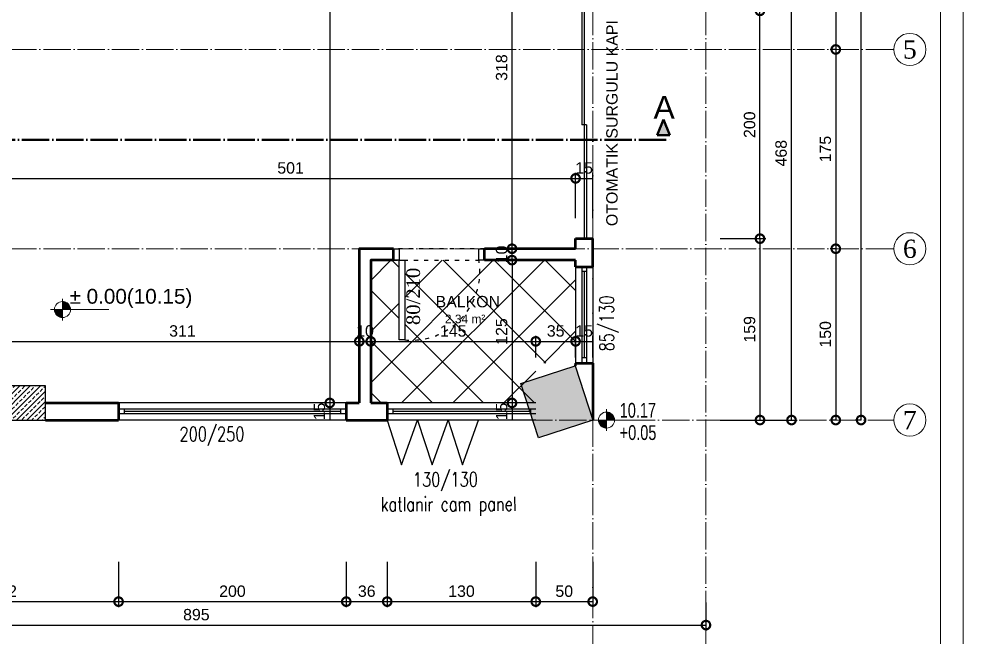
# Model space of a CAD drawing. Header units: millimetres. Extents: x 7519 to 33116, y -1769 to 3101.
# Drawn here: x 16646 to 17476, y 1195 to 1738 of the extents above; entities that cross this region are included whole.
import ezdxf

# ---------------------------------------------------------------- set-up
doc = ezdxf.new("R2010")
doc.units = ezdxf.units.MM
doc.linetypes.add('ACAD_ISO03W100', pattern=[30, 12, -18])
doc.linetypes.add('ACAD_ISO04W100', pattern=[30, 24, -3, 0, -3])
for name, color, linetype, lineweight in [('duvar', 145, 'Continuous', 53), ('iç ölçü x', 20, 'Continuous', 9), ('KAPI', 42, 'Continuous', 25), ('kesit', 50, 'Continuous', 50), ('kolon', 1, 'Continuous', 30), ('KOT_ŞABLON', 6, 'Continuous', 0), ('ROL_CEPHE', 18, 'Continuous', 0), ('tarama', 157, 'Continuous', 15), ('çizgi', 234, 'Continuous', 9)]:
    doc.layers.add(name, color=color, linetype=linetype, lineweight=lineweight)
doc.layers.add('PENC3', color=24, linetype='Continuous')
doc.layers.add('yazı', color=253, linetype='Continuous')
doc.styles.add('ARIAL', font='arial.ttf', dxfattribs={"height": 10})
doc.styles.add('DIMST', font='simplex.shx', dxfattribs={"width": 0.5, "height": 11})
doc.styles.get("Standard").update_dxf_attribs({"font": 'arial.ttf'})
doc.styles.add('TÜRKÇE', font='times.ttf')
doc.dimstyles.new('KESİT', dxfattribs={"dimscale": 0, "dimtxt": 10, "dimasz": 15, "dimexe": 5, "dimexo": 5, "dimgap": 4, "dimtad": 1, "dimdec": 0, "dimdsep": 46, "dimtxsty": 'ARIAL', "dimblk": 'DOTSMALL', "dimcen": -2, "dimclrd": 256, "dimclre": 8, "dimclrt": 4, "dimadec": 0, "dimazin": 0, "dimtfac": 0.533333, "dimtdec": 0, "dimtix": 1, "dimtmove": 2, "dimatfit": 3, "dimldrblk": 'DOTSMALL', "dimfxl": 35, "dimfxlon": 1, "dimtolj": 1, "dimarcsym": 0})

# ---------------------------------------------------------------- blocks, each defined once
blk = doc.blocks.new('_DotSmall')
at = {"color": 0, "linetype": 'ByBlock', "const_width": 0.5}
blk.add_lwpolyline([(-0.0625, 0, 1), (0.0625, 0, 1)], format="xyb", close=True, dxfattribs=at)
blk = doc.blocks.new('*D9')
at = {"layer": 'Defpoints', "color": 0, "transparency": 16777216}
for p in [(17150.22, 1545.11), (17180.83, 1385.89), (17297.18, 1385.89)]:
    blk.add_point(p, dxfattribs=at)
at = {"layer": 'iç ölçü x', "color": 8, "lineweight": -2, "transparency": 16777216}
for p, q in [((17262.18, 1545.11), (17302.18, 1545.11)), ((17262.18, 1385.89), (17302.18, 1385.89))]:
    blk.add_line(p, q, dxfattribs=at)
at = {"layer": 'iç ölçü x', "lineweight": -2, "transparency": 16777216}
blk.add_line((17297.18, 1545.11), (17297.18, 1385.89), dxfattribs=at)
at = {"layer": 'iç ölçü x', "lineweight": -2, "transparency": 16777216, "xscale": 15, "yscale": 15, "zscale": 15}
for p, rotation in [((17297.18, 1545.11), 90), ((17297.18, 1385.89), 270)]:
    blk.add_blockref('_DotSmall', p, dxfattribs=dict(at, rotation=rotation))
at = {"layer": 'iç ölçü x', "color": 4, "transparency": 16777216, "insert": (17288.08, 1465.5), "char_height": 10, "attachment_point": 5, "rotation": 90, "style": 'ARIAL'}
blk.add_mtext('\\A1;159', dxfattribs=at)
blk = doc.blocks.new('*D10')
at = {"layer": 'Defpoints', "color": 0, "transparency": 16777216}
for p in [(17290.29, 1854.34), (17324.88, 1854.34), (17290.29, 1385.89)]:
    blk.add_point(p, dxfattribs=at)
at = {"layer": 'iç ölçü x', "color": 8, "lineweight": -2, "transparency": 16777216}
for p, q in [((17295.29, 1854.34), (17329.88, 1854.34)), ((17295.29, 1385.89), (17329.88, 1385.89))]:
    blk.add_line(p, q, dxfattribs=at)
at = {"layer": 'iç ölçü x', "lineweight": -2, "transparency": 16777216}
blk.add_line((17324.88, 1385.89), (17324.88, 1854.34), dxfattribs=at)
at = {"layer": 'iç ölçü x', "lineweight": -2, "transparency": 16777216, "xscale": 15, "yscale": 15, "zscale": 15}
for p, rotation in [((17324.88, 1854.34), 90), ((17324.88, 1385.89), 270)]:
    blk.add_blockref('_DotSmall', p, dxfattribs=dict(at, rotation=rotation))
at = {"layer": 'iç ölçü x', "color": 4, "transparency": 16777216, "insert": (17315.77, 1620.11), "char_height": 10, "attachment_point": 5, "rotation": 90, "style": 'ARIAL'}
blk.add_mtext('\\A1;468', dxfattribs=at)
blk = doc.blocks.new('*D14')
at = {"layer": 'Defpoints', "color": 0, "transparency": 16777216}
for p in [(17363.76, 1854.34), (17363.76, 1711.22), (17363.76, 1711.22)]:
    blk.add_point(p, dxfattribs=at)
at = {"layer": 'iç ölçü x', "color": 8, "lineweight": -2, "transparency": 16777216}
for p, q in [((17363.76, 1854.34), (17358.76, 1854.34)), ((17363.76, 1711.22), (17358.76, 1711.22))]:
    blk.add_line(p, q, dxfattribs=at)
at = {"layer": 'iç ölçü x', "lineweight": -2, "transparency": 16777216}
blk.add_line((17363.76, 1854.34), (17363.76, 1711.22), dxfattribs=at)
at = {"layer": 'iç ölçü x', "lineweight": -2, "transparency": 16777216, "xscale": 15, "yscale": 15, "zscale": 15}
for p, rotation in [((17363.76, 1854.34), 90), ((17363.76, 1711.22), 270)]:
    blk.add_blockref('_DotSmall', p, dxfattribs=dict(at, rotation=rotation))
at = {"layer": 'iç ölçü x', "color": 4, "transparency": 16777216, "insert": (17354.65, 1782.78), "char_height": 10, "attachment_point": 5, "rotation": 90, "style": 'ARIAL'}
blk.add_mtext('\\A1;143', dxfattribs=at)
blk = doc.blocks.new('*D15')
at = {"layer": 'Defpoints', "color": 0, "transparency": 16777216}
for p in [(17363.76, 1711.22), (17363.76, 1536.27), (17363.76, 1536.27)]:
    blk.add_point(p, dxfattribs=at)
at = {"layer": 'iç ölçü x', "color": 8, "lineweight": -2, "transparency": 16777216}
for p, q in [((17363.76, 1711.22), (17358.76, 1711.22)), ((17363.76, 1536.27), (17358.76, 1536.27))]:
    blk.add_line(p, q, dxfattribs=at)
at = {"layer": 'iç ölçü x', "lineweight": -2, "transparency": 16777216}
blk.add_line((17363.76, 1711.22), (17363.76, 1536.27), dxfattribs=at)
at = {"layer": 'iç ölçü x', "lineweight": -2, "transparency": 16777216, "xscale": 15, "yscale": 15, "zscale": 15}
for p, rotation in [((17363.76, 1711.22), 90), ((17363.76, 1536.27), 270)]:
    blk.add_blockref('_DotSmall', p, dxfattribs=dict(at, rotation=rotation))
at = {"layer": 'iç ölçü x', "color": 4, "transparency": 16777216, "insert": (17354.65, 1623.75), "char_height": 10, "attachment_point": 5, "rotation": 90, "style": 'ARIAL'}
blk.add_mtext('\\A1;175', dxfattribs=at)
blk = doc.blocks.new('*D16')
at = {"layer": 'Defpoints', "color": 0, "transparency": 16777216}
for p in [(17363.76, 1536.27), (17363.76, 1385.89), (17363.76, 1385.89)]:
    blk.add_point(p, dxfattribs=at)
at = {"layer": 'iç ölçü x', "color": 8, "lineweight": -2, "transparency": 16777216}
for p, q in [((17363.76, 1536.27), (17358.76, 1536.27)), ((17363.76, 1385.89), (17358.76, 1385.89))]:
    blk.add_line(p, q, dxfattribs=at)
at = {"layer": 'iç ölçü x', "lineweight": -2, "transparency": 16777216}
blk.add_line((17363.76, 1536.27), (17363.76, 1385.89), dxfattribs=at)
at = {"layer": 'iç ölçü x', "lineweight": -2, "transparency": 16777216, "xscale": 15, "yscale": 15, "zscale": 15}
for p, rotation in [((17363.76, 1536.27), 90), ((17363.76, 1385.89), 270)]:
    blk.add_blockref('_DotSmall', p, dxfattribs=dict(at, rotation=rotation))
at = {"layer": 'iç ölçü x', "color": 4, "transparency": 16777216, "insert": (17354.65, 1461.08), "char_height": 10, "attachment_point": 5, "rotation": 90, "style": 'ARIAL'}
blk.add_mtext('\\A1;150', dxfattribs=at)
blk = doc.blocks.new('*D17')
at = {"layer": 'Defpoints', "color": 0, "transparency": 16777216}
for p in [(17385.99, 2399.07), (17385.99, 2399.07), (17385.99, 1385.89)]:
    blk.add_point(p, dxfattribs=at)
at = {"layer": 'iç ölçü x', "color": 8, "lineweight": -2, "transparency": 16777216}
for p, q in [((17385.99, 2399.07), (17380.99, 2399.07)), ((17385.99, 1385.89), (17380.99, 1385.89))]:
    blk.add_line(p, q, dxfattribs=at)
at = {"layer": 'iç ölçü x', "lineweight": -2, "transparency": 16777216}
blk.add_line((17385.99, 1385.89), (17385.99, 2399.07), dxfattribs=at)
at = {"layer": 'iç ölçü x', "lineweight": -2, "transparency": 16777216, "xscale": 15, "yscale": 15, "zscale": 15}
for p, rotation in [((17385.99, 2399.07), 90), ((17385.99, 1385.89), 270)]:
    blk.add_blockref('_DotSmall', p, dxfattribs=dict(at, rotation=rotation))
at = {"layer": 'iç ölçü x', "color": 4, "transparency": 16777216, "insert": (17376.88, 1892.48), "char_height": 10, "attachment_point": 5, "rotation": 90, "style": 'ARIAL'}
blk.add_mtext('\\A1;1013', dxfattribs=at)
blk = doc.blocks.new('*D20')
at = {"layer": 'Defpoints', "color": 0, "transparency": 16777216}
for p in [(16531.87, 1385.89), (16733.76, 1385.89), (16733.76, 1226.48)]:
    blk.add_point(p, dxfattribs=at)
at = {"layer": 'iç ölçü x', "color": 8, "lineweight": -2, "transparency": 16777216}
for p, q in [((16531.87, 1261.48), (16531.87, 1221.48)), ((16733.76, 1261.48), (16733.76, 1221.48))]:
    blk.add_line(p, q, dxfattribs=at)
at = {"layer": 'iç ölçü x', "lineweight": -2, "transparency": 16777216}
blk.add_line((16531.87, 1226.48), (16733.76, 1226.48), dxfattribs=at)
at = {"layer": 'iç ölçü x', "lineweight": -2, "transparency": 16777216, "xscale": 15, "yscale": 15, "zscale": 15, "rotation": 180}
blk.add_blockref('_DotSmall', (16531.87, 1226.48), dxfattribs=at)
at = {"layer": 'iç ölçü x', "lineweight": -2, "transparency": 16777216, "xscale": 15, "yscale": 15, "zscale": 15}
blk.add_blockref('_DotSmall', (16733.76, 1226.48), dxfattribs=at)
at = {"layer": 'iç ölçü x', "color": 4, "transparency": 16777216, "insert": (16632.82, 1235.58), "char_height": 10, "attachment_point": 5, "style": 'ARIAL'}
blk.add_mtext('\\A1;202', dxfattribs=at)
blk = doc.blocks.new('*D21')
at = {"layer": 'Defpoints', "color": 0, "transparency": 16777216}
for p in [(16733.76, 1385.89), (16933.76, 1385.89), (16933.76, 1226.48)]:
    blk.add_point(p, dxfattribs=at)
at = {"layer": 'iç ölçü x', "color": 8, "lineweight": -2, "transparency": 16777216}
for p, q in [((16733.76, 1261.48), (16733.76, 1221.48)), ((16933.76, 1261.48), (16933.76, 1221.48))]:
    blk.add_line(p, q, dxfattribs=at)
at = {"layer": 'iç ölçü x', "lineweight": -2, "transparency": 16777216}
blk.add_line((16733.76, 1226.48), (16933.76, 1226.48), dxfattribs=at)
at = {"layer": 'iç ölçü x', "lineweight": -2, "transparency": 16777216, "xscale": 15, "yscale": 15, "zscale": 15, "rotation": 180}
blk.add_blockref('_DotSmall', (16733.76, 1226.48), dxfattribs=at)
at = {"layer": 'iç ölçü x', "lineweight": -2, "transparency": 16777216, "xscale": 15, "yscale": 15, "zscale": 15}
blk.add_blockref('_DotSmall', (16933.76, 1226.48), dxfattribs=at)
at = {"layer": 'iç ölçü x', "color": 4, "transparency": 16777216, "insert": (16833.76, 1235.58), "char_height": 10, "attachment_point": 5, "style": 'ARIAL'}
blk.add_mtext('\\A1;200', dxfattribs=at)
blk = doc.blocks.new('*D22')
at = {"layer": 'Defpoints', "color": 0, "transparency": 16777216}
for p in [(16354.45, 1230.81), (17249.72, 1230.81), (17249.72, 1205.9)]:
    blk.add_point(p, dxfattribs=at)
at = {"layer": 'iç ölçü x', "color": 8, "lineweight": -2, "transparency": 16777216}
for p, q in [((16354.45, 1225.81), (16354.45, 1200.9)), ((17249.72, 1225.81), (17249.72, 1200.9))]:
    blk.add_line(p, q, dxfattribs=at)
at = {"layer": 'iç ölçü x', "lineweight": -2, "transparency": 16777216}
blk.add_line((16354.45, 1205.9), (17249.72, 1205.9), dxfattribs=at)
at = {"layer": 'iç ölçü x', "lineweight": -2, "transparency": 16777216, "xscale": 15, "yscale": 15, "zscale": 15, "rotation": 180}
blk.add_blockref('_DotSmall', (16354.45, 1205.9), dxfattribs=at)
at = {"layer": 'iç ölçü x', "lineweight": -2, "transparency": 16777216, "xscale": 15, "yscale": 15, "zscale": 15}
blk.add_blockref('_DotSmall', (17249.72, 1205.9), dxfattribs=at)
at = {"layer": 'iç ölçü x', "color": 4, "transparency": 16777216, "insert": (16802.09, 1215), "char_height": 10, "attachment_point": 5, "style": 'ARIAL'}
blk.add_mtext('\\A1;895', dxfattribs=at)
blk = doc.blocks.new('*D64')
at = {"layer": 'Defpoints', "color": 0, "transparency": 16777216}
for p in [(16917.09, 2271.02), (16919.29, 1400.89), (16919.29, 1400.89)]:
    blk.add_point(p, dxfattribs=at)
at = {"layer": 'iç ölçü x', "color": 8, "lineweight": -2, "transparency": 16777216}
for p, q in [((16919.29, 2271.02), (16924.29, 2271.02)), ((16919.29, 1400.89), (16914.29, 1400.89))]:
    blk.add_line(p, q, dxfattribs=at)
at = {"layer": 'iç ölçü x', "lineweight": -2, "transparency": 16777216}
blk.add_line((16919.29, 2271.02), (16919.29, 1400.89), dxfattribs=at)
at = {"layer": 'iç ölçü x', "lineweight": -2, "transparency": 16777216, "xscale": 15, "yscale": 15, "zscale": 15}
for p, rotation in [((16919.29, 2271.02), 90), ((16919.29, 1400.89), 270)]:
    blk.add_blockref('_DotSmall', p, dxfattribs=dict(at, rotation=rotation))
at = {"layer": 'iç ölçü x', "color": 4, "transparency": 16777216, "insert": (16910.18, 1835.96), "char_height": 10, "attachment_point": 5, "rotation": 90, "style": 'ARIAL'}
blk.add_mtext('\\A1;870', dxfattribs=at)
blk = doc.blocks.new('*D65')
at = {"layer": 'Defpoints', "color": 0, "transparency": 16777216}
for p in [(16919.29, 1400.89), (16919.29, 1385.89), (16919.29, 1385.89)]:
    blk.add_point(p, dxfattribs=at)
at = {"layer": 'iç ölçü x', "color": 8, "lineweight": -2, "transparency": 16777216}
for p, q in [((16919.29, 1400.89), (16914.29, 1400.89)), ((16919.29, 1385.89), (16914.29, 1385.89))]:
    blk.add_line(p, q, dxfattribs=at)
at = {"layer": 'iç ölçü x', "lineweight": -2, "transparency": 16777216}
blk.add_line((16919.29, 1400.89), (16919.29, 1385.89), dxfattribs=at)
at = {"layer": 'iç ölçü x', "color": 4, "transparency": 16777216, "insert": (16910.18, 1393.39), "char_height": 10, "attachment_point": 5, "rotation": 90, "style": 'ARIAL'}
blk.add_mtext('\\A1;15', dxfattribs=at)
blk = doc.blocks.new('*D388')
at = {"layer": 'Defpoints', "color": 0, "transparency": 16777216}
for p in [(16933.76, 1385.89), (16969.72, 1385.89), (16969.72, 1226.48)]:
    blk.add_point(p, dxfattribs=at)
at = {"layer": 'iç ölçü x', "color": 8, "lineweight": -2, "transparency": 16777216}
for p, q in [((16933.76, 1261.48), (16933.76, 1221.48)), ((16969.72, 1261.48), (16969.72, 1221.48))]:
    blk.add_line(p, q, dxfattribs=at)
at = {"layer": 'iç ölçü x', "lineweight": -2, "transparency": 16777216}
blk.add_line((16933.76, 1226.48), (16969.72, 1226.48), dxfattribs=at)
at = {"layer": 'iç ölçü x', "lineweight": -2, "transparency": 16777216, "xscale": 15, "yscale": 15, "zscale": 15, "rotation": 180}
blk.add_blockref('_DotSmall', (16933.76, 1226.48), dxfattribs=at)
at = {"layer": 'iç ölçü x', "lineweight": -2, "transparency": 16777216, "xscale": 15, "yscale": 15, "zscale": 15}
blk.add_blockref('_DotSmall', (16969.72, 1226.48), dxfattribs=at)
at = {"layer": 'iç ölçü x', "color": 4, "transparency": 16777216, "insert": (16951.74, 1235.59), "char_height": 10, "attachment_point": 5, "style": 'ARIAL'}
blk.add_mtext('\\A1;36', dxfattribs=at)
blk = doc.blocks.new('*D389')
at = {"layer": 'Defpoints', "color": 0, "transparency": 16777216}
for p in [(16969.72, 1385.89), (17100.22, 1385.89), (17100.22, 1226.48)]:
    blk.add_point(p, dxfattribs=at)
at = {"layer": 'iç ölçü x', "color": 8, "lineweight": -2, "transparency": 16777216}
for p, q in [((16969.72, 1261.48), (16969.72, 1221.48)), ((17100.22, 1261.48), (17100.22, 1221.48))]:
    blk.add_line(p, q, dxfattribs=at)
at = {"layer": 'iç ölçü x', "lineweight": -2, "transparency": 16777216}
blk.add_line((16969.72, 1226.48), (17100.22, 1226.48), dxfattribs=at)
at = {"layer": 'iç ölçü x', "lineweight": -2, "transparency": 16777216, "xscale": 15, "yscale": 15, "zscale": 15, "rotation": 180}
blk.add_blockref('_DotSmall', (16969.72, 1226.48), dxfattribs=at)
at = {"layer": 'iç ölçü x', "lineweight": -2, "transparency": 16777216, "xscale": 15, "yscale": 15, "zscale": 15}
blk.add_blockref('_DotSmall', (17100.22, 1226.48), dxfattribs=at)
at = {"layer": 'iç ölçü x', "color": 4, "transparency": 16777216, "insert": (17034.97, 1235.59), "char_height": 10, "attachment_point": 5, "style": 'ARIAL'}
blk.add_mtext('\\A1;130', dxfattribs=at)
blk = doc.blocks.new('*D390')
at = {"layer": 'Defpoints', "color": 0, "transparency": 16777216}
for p in [(17100.22, 1385.89), (17150.22, 1385.89), (17150.22, 1226.48)]:
    blk.add_point(p, dxfattribs=at)
at = {"layer": 'iç ölçü x', "color": 8, "lineweight": -2, "transparency": 16777216}
for p, q in [((17100.22, 1261.48), (17100.22, 1221.48)), ((17150.22, 1261.48), (17150.22, 1221.48))]:
    blk.add_line(p, q, dxfattribs=at)
at = {"layer": 'iç ölçü x', "lineweight": -2, "transparency": 16777216}
blk.add_line((17100.22, 1226.48), (17150.22, 1226.48), dxfattribs=at)
at = {"layer": 'iç ölçü x', "lineweight": -2, "transparency": 16777216, "xscale": 15, "yscale": 15, "zscale": 15, "rotation": 180}
blk.add_blockref('_DotSmall', (17100.22, 1226.48), dxfattribs=at)
at = {"layer": 'iç ölçü x', "lineweight": -2, "transparency": 16777216, "xscale": 15, "yscale": 15, "zscale": 15}
blk.add_blockref('_DotSmall', (17150.22, 1226.48), dxfattribs=at)
at = {"layer": 'iç ölçü x', "color": 4, "transparency": 16777216, "insert": (17125.22, 1235.58), "char_height": 10, "attachment_point": 5, "style": 'ARIAL'}
blk.add_mtext('\\A1;50', dxfattribs=at)
blk = doc.blocks.new('*D528')
at = {"layer": 'Defpoints', "color": 0, "transparency": 16777216}
for p in [(16634.45, 1454.95), (16945.22, 1454.95), (16945.22, 1448.59)]:
    blk.add_point(p, dxfattribs=at)
at = {"layer": 'iç ölçü x', "color": 8, "lineweight": -2, "transparency": 16777216}
for p, q in [((16634.45, 1454.95), (16634.45, 1459.95)), ((16945.22, 1453.59), (16945.22, 1459.95))]:
    blk.add_line(p, q, dxfattribs=at)
at = {"layer": 'iç ölçü x', "lineweight": -2, "transparency": 16777216}
blk.add_line((16634.45, 1454.95), (16945.22, 1454.95), dxfattribs=at)
at = {"layer": 'iç ölçü x', "lineweight": -2, "transparency": 16777216, "xscale": 15, "yscale": 15, "zscale": 15, "rotation": 180}
blk.add_blockref('_DotSmall', (16634.45, 1454.95), dxfattribs=at)
at = {"layer": 'iç ölçü x', "lineweight": -2, "transparency": 16777216, "xscale": 15, "yscale": 15, "zscale": 15}
blk.add_blockref('_DotSmall', (16945.22, 1454.95), dxfattribs=at)
at = {"layer": 'iç ölçü x', "color": 4, "transparency": 16777216, "insert": (16789.83, 1464.06), "char_height": 10, "attachment_point": 5, "style": 'ARIAL'}
blk.add_mtext('\\A1;311', dxfattribs=at)
blk = doc.blocks.new('*D529')
at = {"layer": 'Defpoints', "color": 0, "transparency": 16777216}
for p in [(16955.22, 1454.95), (16945.22, 1448.59), (16955.22, 1447.44)]:
    blk.add_point(p, dxfattribs=at)
at = {"layer": 'iç ölçü x', "color": 8, "lineweight": -2, "transparency": 16777216}
for p, q in [((16945.22, 1453.59), (16945.22, 1459.95)), ((16955.22, 1452.44), (16955.22, 1459.95))]:
    blk.add_line(p, q, dxfattribs=at)
at = {"layer": 'iç ölçü x', "lineweight": -2, "transparency": 16777216}
blk.add_line((16945.22, 1454.95), (16955.22, 1454.95), dxfattribs=at)
at = {"layer": 'iç ölçü x', "color": 4, "transparency": 16777216, "insert": (16950.22, 1464.06), "char_height": 10, "attachment_point": 5, "style": 'ARIAL'}
blk.add_mtext('\\A1;10', dxfattribs=at)
blk = doc.blocks.new('*D530')
at = {"layer": 'Defpoints', "color": 0, "transparency": 16777216}
for p in [(17100.22, 1454.95), (16955.22, 1447.44), (17100.22, 1435.89)]:
    blk.add_point(p, dxfattribs=at)
at = {"layer": 'iç ölçü x', "color": 8, "lineweight": -2, "transparency": 16777216}
for p, q in [((16955.22, 1452.44), (16955.22, 1459.95)), ((17100.22, 1440.89), (17100.22, 1459.95))]:
    blk.add_line(p, q, dxfattribs=at)
at = {"layer": 'iç ölçü x', "lineweight": -2, "transparency": 16777216}
blk.add_line((16955.22, 1454.95), (17100.22, 1454.95), dxfattribs=at)
at = {"layer": 'iç ölçü x', "lineweight": -2, "transparency": 16777216, "xscale": 15, "yscale": 15, "zscale": 15, "rotation": 180}
blk.add_blockref('_DotSmall', (16955.22, 1454.95), dxfattribs=at)
at = {"layer": 'iç ölçü x', "lineweight": -2, "transparency": 16777216, "xscale": 15, "yscale": 15, "zscale": 15}
blk.add_blockref('_DotSmall', (17100.22, 1454.95), dxfattribs=at)
at = {"layer": 'iç ölçü x', "color": 4, "transparency": 16777216, "insert": (17027.72, 1464.06), "char_height": 10, "attachment_point": 5, "style": 'ARIAL'}
blk.add_mtext('\\A1;145', dxfattribs=at)
blk = doc.blocks.new('*D531')
at = {"layer": 'Defpoints', "color": 0, "transparency": 16777216}
for p in [(17135.22, 1454.95), (17100.22, 1435.89), (17135.22, 1435.89)]:
    blk.add_point(p, dxfattribs=at)
at = {"layer": 'iç ölçü x', "color": 8, "lineweight": -2, "transparency": 16777216}
for p, q in [((17100.22, 1440.89), (17100.22, 1459.95)), ((17135.22, 1440.89), (17135.22, 1459.95))]:
    blk.add_line(p, q, dxfattribs=at)
at = {"layer": 'iç ölçü x', "lineweight": -2, "transparency": 16777216}
blk.add_line((17100.22, 1454.95), (17135.22, 1454.95), dxfattribs=at)
at = {"layer": 'iç ölçü x', "lineweight": -2, "transparency": 16777216, "xscale": 15, "yscale": 15, "zscale": 15, "rotation": 180}
blk.add_blockref('_DotSmall', (17100.22, 1454.95), dxfattribs=at)
at = {"layer": 'iç ölçü x', "lineweight": -2, "transparency": 16777216, "xscale": 15, "yscale": 15, "zscale": 15}
blk.add_blockref('_DotSmall', (17135.22, 1454.95), dxfattribs=at)
at = {"layer": 'iç ölçü x', "color": 4, "transparency": 16777216, "insert": (17117.72, 1464.06), "char_height": 10, "attachment_point": 5, "style": 'ARIAL'}
blk.add_mtext('\\A1;35', dxfattribs=at)
blk = doc.blocks.new('*D532')
at = {"layer": 'Defpoints', "color": 0, "transparency": 16777216}
for p in [(17150.22, 1454.95), (17135.22, 1435.89), (17150.22, 1435.89)]:
    blk.add_point(p, dxfattribs=at)
at = {"layer": 'iç ölçü x', "color": 8, "lineweight": -2, "transparency": 16777216}
for p, q in [((17135.22, 1440.89), (17135.22, 1459.95)), ((17150.22, 1440.89), (17150.22, 1459.95))]:
    blk.add_line(p, q, dxfattribs=at)
at = {"layer": 'iç ölçü x', "lineweight": -2, "transparency": 16777216}
blk.add_line((17135.22, 1454.95), (17150.22, 1454.95), dxfattribs=at)
at = {"layer": 'iç ölçü x', "color": 4, "transparency": 16777216, "insert": (17142.72, 1464.06), "char_height": 10, "attachment_point": 5, "style": 'ARIAL'}
blk.add_mtext('\\A1;15', dxfattribs=at)
blk = doc.blocks.new('*D533')
at = {"layer": 'Defpoints', "color": 0, "transparency": 16777216}
for p in [(17079.05, 1526.27), (17079.36, 1400.89), (17079.36, 1400.89)]:
    blk.add_point(p, dxfattribs=at)
at = {"layer": 'iç ölçü x', "color": 8, "lineweight": -2, "transparency": 16777216}
for p, q in [((17079.36, 1526.27), (17084.36, 1526.27)), ((17079.36, 1400.89), (17074.36, 1400.89))]:
    blk.add_line(p, q, dxfattribs=at)
at = {"layer": 'iç ölçü x', "lineweight": -2, "transparency": 16777216}
blk.add_line((17079.36, 1526.27), (17079.36, 1400.89), dxfattribs=at)
at = {"layer": 'iç ölçü x', "lineweight": -2, "transparency": 16777216, "xscale": 15, "yscale": 15, "zscale": 15}
for p, rotation in [((17079.36, 1526.27), 90), ((17079.36, 1400.89), 270)]:
    blk.add_blockref('_DotSmall', p, dxfattribs=dict(at, rotation=rotation))
at = {"layer": 'iç ölçü x', "color": 4, "transparency": 16777216, "insert": (17070.26, 1463.58), "char_height": 10, "attachment_point": 5, "rotation": 90, "style": 'ARIAL'}
blk.add_mtext('\\A1;125', dxfattribs=at)
blk = doc.blocks.new('*D534')
at = {"layer": 'Defpoints', "color": 0, "transparency": 16777216}
for p in [(17079.36, 1400.89), (17079.36, 1385.89), (17079.36, 1385.89)]:
    blk.add_point(p, dxfattribs=at)
at = {"layer": 'iç ölçü x', "color": 8, "lineweight": -2, "transparency": 16777216}
for p, q in [((17079.36, 1400.89), (17074.36, 1400.89)), ((17079.36, 1385.89), (17074.36, 1385.89))]:
    blk.add_line(p, q, dxfattribs=at)
at = {"layer": 'iç ölçü x', "lineweight": -2, "transparency": 16777216}
blk.add_line((17079.36, 1400.89), (17079.36, 1385.89), dxfattribs=at)
at = {"layer": 'iç ölçü x', "color": 4, "transparency": 16777216, "insert": (17070.26, 1393.39), "char_height": 10, "attachment_point": 5, "rotation": 90, "style": 'ARIAL'}
blk.add_mtext('\\A1;15', dxfattribs=at)
blk = doc.blocks.new('*D535')
at = {"layer": 'Defpoints', "color": 0, "transparency": 16777216}
for p in [(17079.36, 1536.27), (17085.13, 1536.27), (17079.05, 1526.27)]:
    blk.add_point(p, dxfattribs=at)
at = {"layer": 'iç ölçü x', "color": 8, "lineweight": -2, "transparency": 16777216}
for p, q in [((17080.13, 1536.27), (17074.36, 1536.27)), ((17079.36, 1526.27), (17084.36, 1526.27))]:
    blk.add_line(p, q, dxfattribs=at)
at = {"layer": 'iç ölçü x', "lineweight": -2, "transparency": 16777216}
blk.add_line((17079.36, 1526.27), (17079.36, 1536.27), dxfattribs=at)
at = {"layer": 'iç ölçü x', "color": 4, "transparency": 16777216, "insert": (17070.26, 1531.27), "char_height": 10, "attachment_point": 5, "rotation": 90, "style": 'ARIAL'}
blk.add_mtext('\\A1;10', dxfattribs=at)
blk = doc.blocks.new('*D536')
at = {"layer": 'Defpoints', "color": 0, "transparency": 16777216}
for p in [(17079.36, 1854.34), (17120.22, 1854.34), (17085.13, 1536.27)]:
    blk.add_point(p, dxfattribs=at)
at = {"layer": 'iç ölçü x', "color": 8, "lineweight": -2, "transparency": 16777216}
for p, q in [((17114.36, 1854.34), (17074.36, 1854.34)), ((17080.13, 1536.27), (17074.36, 1536.27))]:
    blk.add_line(p, q, dxfattribs=at)
at = {"layer": 'iç ölçü x', "lineweight": -2, "transparency": 16777216}
blk.add_line((17079.36, 1536.27), (17079.36, 1854.34), dxfattribs=at)
at = {"layer": 'iç ölçü x', "lineweight": -2, "transparency": 16777216, "xscale": 15, "yscale": 15, "zscale": 15}
for p, rotation in [((17079.36, 1854.34), 90), ((17079.36, 1536.27), 270)]:
    blk.add_blockref('_DotSmall', p, dxfattribs=dict(at, rotation=rotation))
at = {"layer": 'iç ölçü x', "color": 4, "transparency": 16777216, "insert": (17070.25, 1695.3), "char_height": 10, "attachment_point": 5, "rotation": 90, "style": 'ARIAL'}
blk.add_mtext('\\A1;318', dxfattribs=at)
blk = doc.blocks.new('A$C039E5E33')
at = {"layer": 'KOT_ŞABLON'}
h = blk.add_hatch(color=256, dxfattribs=at)
h.dxf.hatch_style = 1
h.paths.add_polyline_path([(-7.06, 0, 0.414214), (0, -7.06), (0, 0)])
h.paths.add_polyline_path([(0, 7.06), (0, 0), (7.06, 0, 0.414214)])
for p in [(0, 9.49), (0, -9.49)]:
    blk.add_line(p, (0, 0), dxfattribs=at)
blk.add_lwpolyline([(40.65, 0), (-10.66, 0)], dxfattribs=at)
blk.add_circle((0, 0), 7.06, dxfattribs=at)
blk = doc.blocks.new('A$C608A78B4')
at = {"layer": 'KOT_ŞABLON'}
h = blk.add_hatch(dxfattribs=at)
h.set_pattern_fill('JIS_LC_8', color=256, scale=0.025)
h.set_pattern_definition([(45, (-1970.74228, 532.69145), (-0.137885822, 0.137885822), []), (45, (-1970.73228, 532.69145), (-0.137885822, 0.137885822), [])])
h.paths.add_polyline_path([(7.06, 0, 0.414214), (0, 7.06), (0, 0)])
h.paths.add_polyline_path([(0, 0), (-7.06, 0, 0.414214), (0, -7.06)])
blk.add_line((0, 7.06), (0, -7.06), dxfattribs=at)
blk.add_lwpolyline([(7.06, 0), (-7.06, 0)], dxfattribs=at)
blk.add_circle((0, 0), 7.06, dxfattribs=at)
at = {"layer": 'iç ölçü x'}
blk.add_blockref('A$C039E5E33', (0, 0), dxfattribs=at)
blk = doc.blocks.new('*D674')
at = {"layer": 'Defpoints', "color": 0, "transparency": 16777216}
for p in [(17150.22, 1745.11), (17297.18, 1745.11), (17150.22, 1545.11)]:
    blk.add_point(p, dxfattribs=at)
at = {"layer": 'iç ölçü x', "color": 8, "lineweight": -2, "transparency": 16777216}
for p, q in [((17262.18, 1745.11), (17302.18, 1745.11)), ((17262.18, 1545.11), (17302.18, 1545.11))]:
    blk.add_line(p, q, dxfattribs=at)
at = {"layer": 'iç ölçü x', "lineweight": -2, "transparency": 16777216}
blk.add_line((17297.18, 1545.11), (17297.18, 1745.11), dxfattribs=at)
at = {"layer": 'iç ölçü x', "lineweight": -2, "transparency": 16777216, "xscale": 15, "yscale": 15, "zscale": 15}
for p, rotation in [((17297.18, 1745.11), 90), ((17297.18, 1545.11), 270)]:
    blk.add_blockref('_DotSmall', p, dxfattribs=dict(at, rotation=rotation))
at = {"layer": 'iç ölçü x', "color": 4, "transparency": 16777216, "insert": (17288.08, 1645.11), "char_height": 10, "attachment_point": 5, "rotation": 90, "style": 'ARIAL'}
blk.add_mtext('\\A1;200', dxfattribs=at)
blk = doc.blocks.new('*D699')
at = {"layer": 'Defpoints', "color": 0, "transparency": 16777216}
for p in [(16634.45, 1598.03), (17135.22, 1598.03), (17135.22, 1545.11)]:
    blk.add_point(p, dxfattribs=at)
at = {"layer": 'iç ölçü x', "color": 8, "lineweight": -2, "transparency": 16777216}
for p, q in [((16634.45, 1598.03), (16634.45, 1603.03)), ((17135.22, 1563.03), (17135.22, 1603.03))]:
    blk.add_line(p, q, dxfattribs=at)
at = {"layer": 'iç ölçü x', "lineweight": -2, "transparency": 16777216}
blk.add_line((16634.45, 1598.03), (17135.22, 1598.03), dxfattribs=at)
at = {"layer": 'iç ölçü x', "lineweight": -2, "transparency": 16777216, "xscale": 15, "yscale": 15, "zscale": 15, "rotation": 180}
blk.add_blockref('_DotSmall', (16634.45, 1598.03), dxfattribs=at)
at = {"layer": 'iç ölçü x', "lineweight": -2, "transparency": 16777216, "xscale": 15, "yscale": 15, "zscale": 15}
blk.add_blockref('_DotSmall', (17135.22, 1598.03), dxfattribs=at)
at = {"layer": 'iç ölçü x', "color": 4, "transparency": 16777216, "insert": (16884.83, 1607.14), "char_height": 10, "attachment_point": 5, "style": 'ARIAL'}
blk.add_mtext('\\A1;501', dxfattribs=at)
blk = doc.blocks.new('*D700')
at = {"layer": 'Defpoints', "color": 0, "transparency": 16777216}
for p in [(17150.22, 1598.03), (17135.22, 1545.11), (17150.22, 1545.11)]:
    blk.add_point(p, dxfattribs=at)
at = {"layer": 'iç ölçü x', "color": 8, "lineweight": -2, "transparency": 16777216}
for p, q in [((17135.22, 1563.03), (17135.22, 1603.03)), ((17150.22, 1563.03), (17150.22, 1603.03))]:
    blk.add_line(p, q, dxfattribs=at)
at = {"layer": 'iç ölçü x', "lineweight": -2, "transparency": 16777216}
blk.add_line((17135.22, 1598.03), (17150.22, 1598.03), dxfattribs=at)
at = {"layer": 'iç ölçü x', "color": 4, "transparency": 16777216, "insert": (17142.72, 1607.14), "char_height": 10, "attachment_point": 5, "style": 'ARIAL'}
blk.add_mtext('\\A1;15', dxfattribs=at)

msp = doc.modelspace()

# ---------------------------------------------------------------- hatches: boundary and pattern name
at = {"layer": 'kesit', "linetype": 'ACAD_ISO04W100'}
h = msp.add_hatch(color=256, dxfattribs=at)
h.dxf.hatch_style = 1
h.paths.add_polyline_path([(17217.999, 1635.976), (17212.478, 1649.692), (17206.957, 1635.976)])
at = {"layer": 'tarama'}
h = msp.add_hatch(dxfattribs=at)
h.set_pattern_fill('ANSI33', color=256)
h.set_pattern_definition([(45, (-20954.365, 6978.437), (-4.4901281, 4.4901281), []), (45, (-20949.875, 6978.437), (-4.4901281, 4.4901281), [3.175, -1.5875])])
h.paths.add_polyline_path([(16379.446, 1711.219), (16354.469, 1711.219), (16354.469, 1631.986), (16379.446, 1631.986)])
h.paths.add_polyline_path([(16379.446, 1631.986), (16354.469, 1631.986), (16354.469, 1536.273), (16379.446, 1536.273)])
h.paths.add_polyline_path([(16634.446, 1631.986), (16609.446, 1631.986), (16609.446, 1536.273), (16634.446, 1536.273)])
h.paths.add_polyline_path([(16634.446, 1711.219), (16609.446, 1711.219), (16609.446, 1631.986), (16634.446, 1631.986)])
h.paths.add_polyline_path([(16404.446, 1435.894), (16354.469, 1435.894), (16354.469, 1385.894), (16404.446, 1385.894)])
h.paths.add_polyline_path([(17134.722, 1433.432), (17087.183, 1417.937), (17097.627, 1385.894), (17150.216, 1385.894)])
h.paths.add_polyline_path([(17150.216, 1385.894), (17097.627, 1385.894), (17102.678, 1370.399)])
h.paths.add_polyline_path([(17234.211, 1901.874), (17186.672, 1886.379), (17197.117, 1854.336), (17249.706, 1854.336)])
h.paths.add_polyline_path([(17249.706, 1854.336), (17197.117, 1854.336), (17200.146, 1845.043), (17221.196, 1845.043)])
h.paths.add_polyline_path([(17221.196, 1845.043), (17200.146, 1845.043), (17202.167, 1838.841)])
h.paths.add_polyline_path([(17249.724, 2399.071), (17199.724, 2382.203), (17199.724, 2342.071), (17249.724, 2342.071)])
h = msp.add_hatch(dxfattribs=at)
h.set_pattern_fill('ANSI37', color=256, scale=10, style=0)
h.set_pattern_definition([(45, (-20204.836, 0), (-22.45064, 22.45064), []), (135, (-20204.836, 0), (-22.45064, -22.45064), [])])
h.paths.add_polyline_path([(17050.216, 1526.273), (16985.216, 1526.273), (16985.216, 1456.273, 0.4942626)], flags=17)
h.paths.add_polyline_path([(17135.216, 1520.446), (17135.216, 1526.273), (17055.216, 1526.273), (17050.216, 1526.273, -0.4942626), (16985.216, 1456.273), (16980.216, 1456.273), (16980.216, 1526.273), (16975.216, 1526.273), (16955.216, 1526.273), (16955.216, 1400.894), (16969.717, 1400.894), (17100.216, 1400.894), (17100.216, 1435.894), (17135.216, 1435.894)])
h.paths.add_polyline_path([(17013.081, 1453.683), (17041.39, 1453.683), (17041.39, 1474.29), (17013.081, 1474.29)], flags=24)
h.paths.add_polyline_path([(17009.589, 1482.09), (17071.441, 1482.09), (17071.441, 1497.612), (17009.589, 1497.612)], flags=25)
h.paths.add_polyline_path([(17018.505, 1468.857), (17057.857, 1468.857), (17057.857, 1480.352), (17018.505, 1480.352)], flags=25)
h.paths.add_polyline_path([(17001.942, 1466.121), (17001.942, 1521.613), (16983.125, 1521.613), (16983.125, 1466.121)], flags=25)
h.paths.add_polyline_path([(16939.521, 1453.683), (16960.06, 1453.683), (16960.06, 1474.29), (16939.521, 1474.29)], flags=9)
h.paths.add_polyline_path([(17107.433, 1453.69), (17127.972, 1453.69), (17127.972, 1474.297), (17107.433, 1474.297)], flags=24)
h.paths.add_polyline_path([(17080.633, 1448.948), (17080.633, 1477.257), (17060.026, 1477.257), (17060.026, 1448.948)], flags=24)
h.paths.add_polyline_path([(17080.633, 1520.578), (17080.633, 1541.117), (17060.026, 1541.117), (17060.026, 1520.578)], flags=9)
h = msp.add_hatch(dxfattribs=at)
h.set_pattern_fill('ANSI33', color=256)
h.set_pattern_definition([(45, (-20204.8364, 0), (-4.4901281, 4.4901281), []), (45, (-20200.346, 0), (-4.4901281, 4.4901281), [3.175, -1.5875])])
h.paths.add_polyline_path([(16669.423, 1415.894), (16609.423, 1415.894), (16609.423, 1385.894), (16669.423, 1385.894)])

# ---------------------------------------------------------------- linework, layer by layer
at = {"layer": 'duvar'}
for p, q in [((17135.216, 1545.115), (17150.216, 1545.115)), ((17135.216, 1536.273), (17135.216, 1545.115)), ((17150.216, 1520.446), (17150.216, 1545.115)), ((16975.216, 1526.273), (16975.216, 1536.273)), ((17055.216, 1526.273), (17055.216, 1536.273)), ((17135.216, 1520.446), (17135.216, 1526.273)), ((17135.216, 1520.446), (17150.216, 1520.446)), ((17135.216, 1520.446), (17150.216, 1520.446)), ((17135.216, 1435.894), (17134.722, 1433.432)), ((17135.216, 1435.894), (17150.216, 1435.894)), ((17135.216, 1435.894), (17150.216, 1435.894)), ((17150.216, 1435.894), (17150.216, 1385.894)), ((16669.423, 1400.894), (16733.764, 1400.894)), ((16733.764, 1400.894), (16733.764, 1385.894)), ((16933.764, 1400.894), (16933.764, 1385.894)), ((16933.764, 1400.894), (16945.216, 1400.894)), ((16955.216, 1400.894), (16969.717, 1400.894)), ((16969.717, 1400.894), (16969.717, 1385.894)), ((16969.717, 1400.894), (16969.717, 1385.894)), ((16669.423, 1385.894), (16733.764, 1385.894)), ((16933.764, 1385.894), (16969.717, 1385.894))]:
    msp.add_line(p, q, dxfattribs=at)
for points in [[(16975.216, 1536.273), (16945.216, 1536.273), (16945.216, 1400.894)], [(17135.216, 1536.273), (17055.216, 1536.273)], [(16975.216, 1526.273), (16955.216, 1526.273), (16955.216, 1400.894)], [(17135.216, 1526.273), (17055.216, 1526.273)]]:
    msp.add_lwpolyline(points, dxfattribs=at)
at = {"layer": 'iç ölçü x'}
for points in [[(16034.439, 684.072), (17475.617, 684.072), (17475.617, 3100.74), (16034.439, 3100.74)], [(16054.439, 704.072), (17455.617, 704.072), (17455.617, 3080.74), (16054.439, 3080.74)]]:
    msp.add_lwpolyline(points, close=True, dxfattribs=at)
at = {"layer": 'KAPI'}
for p, q in [((17135.216, 1520.446), (17135.216, 1435.894)), ((17140.716, 1520.446), (17140.716, 1435.894)), ((17144.716, 1520.446), (17144.716, 1435.894)), ((17150.216, 1520.446), (17150.216, 1435.894)), ((17140.716, 1516.448), (17144.716, 1516.448)), ((17142.716, 1516.448), (17142.716, 1440.894)), ((17140.716, 1440.894), (17144.716, 1440.894)), ((16933.764, 1400.894), (16733.764, 1400.894)), ((16933.764, 1395.394), (16733.764, 1395.394)), ((16738.764, 1395.394), (16738.764, 1391.394)), ((16928.764, 1395.394), (16928.764, 1391.394)), ((17100.216, 1400.894), (16969.717, 1400.894)), ((17100.216, 1395.394), (16969.717, 1395.394)), ((16974.717, 1395.394), (16974.717, 1391.394)), ((17095.718, 1395.394), (17095.718, 1391.394)), ((16933.764, 1391.394), (16733.764, 1391.394)), ((16933.764, 1385.894), (16733.764, 1385.894)), ((16928.764, 1393.394), (16738.764, 1393.394)), ((17100.216, 1391.394), (16969.717, 1391.394)), ((17100.216, 1385.894), (16969.717, 1385.894)), ((17095.718, 1393.394), (16974.717, 1393.394))]:
    msp.add_line(p, q, dxfattribs=at)
for points in [[(16969.717, 1385.894), (16982.416, 1346.446), (16996.451, 1385.894)], [(16996.451, 1385.894), (17009.15, 1346.446), (17023.185, 1385.894)], [(17023.185, 1385.894), (17035.885, 1346.446), (17049.92, 1385.894)]]:
    msp.add_lwpolyline(points, dxfattribs=at)
at = {"layer": 'kesit', "linetype": 'ACAD_ISO04W100'}
for p, q in [((17206.957, 1635.976), (17212.478, 1649.692)), ((17217.999, 1635.976), (17212.478, 1649.692)), ((17206.957, 1635.976), (17217.999, 1635.976)), ((16197.383, 1631.982), (17220.448, 1631.982))]:
    msp.add_line(p, q, dxfattribs=at)
at = {"layer": 'kolon'}
for points in [[(17150.216, 1385.894), (17102.678, 1370.399), (17087.183, 1417.937), (17134.722, 1433.432)], [(16609.423, 1385.894), (16669.423, 1385.894), (16669.423, 1415.894), (16609.423, 1415.894)]]:
    msp.add_lwpolyline(points, close=True, dxfattribs=at)
at = {"layer": 'PENC3', "linetype": 'ByBlock', "ltscale": 2500}
for p, q in [((17140.716, 1745.115), (17140.716, 1645.115)), ((17142.716, 1745.115), (17142.716, 1545.115)), ((17144.716, 1645.115), (17140.716, 1645.115)), ((17144.716, 1645.115), (17144.716, 1545.115)), ((17150.216, 1545.115), (17135.216, 1545.115))]:
    msp.add_line(p, q, dxfattribs=at)
at = {"layer": 'PENC3', "linetype": 'ACAD_ISO03W100', "ltscale": 0.3}
for p, q in [((17055.216, 1536.273), (16975.216, 1536.273)), ((16975.216, 1526.273), (17055.216, 1526.273))]:
    msp.add_line(p, q, dxfattribs=at)
at = {"layer": 'PENC3', "linetype": 'ByBlock', "ltscale": 2500}
for points in [[(16975.216, 1536.273), (16980.216, 1536.273), (16980.216, 1526.273), (16975.216, 1526.273)], [(17050.216, 1536.273), (17055.216, 1536.273), (17055.216, 1526.273), (17050.216, 1526.273)], [(16980.216, 1526.273), (16985.216, 1526.273), (16985.216, 1456.273), (16980.216, 1456.273)]]:
    msp.add_lwpolyline(points, close=True, dxfattribs=at)
at = {"layer": 'PENC3', "linetype": 'ACAD_ISO03W100', "ltscale": 0.3}
msp.add_arc((16990.96, 1516.119), 60.12, 264.518165, 9.724027, dxfattribs=at)
at = {"layer": 'çizgi', "linetype": 'ACAD_ISO04W100'}
for p, q in [((17150.216, 1121.665), (17150.216, 2519.658)), ((17249.724, 1121.647), (17249.724, 2519.658)), ((16095.815, 1711.219), (17414.77, 1711.219)), ((16095.815, 1536.273), (17414.77, 1536.273)), ((16669.423, 1385.894), (17414.77, 1385.894))]:
    msp.add_line(p, q, dxfattribs=at)
at = {"layer": 'çizgi'}
for centre in [(17428.872, 1711.219), (17428.872, 1536.273), (17428.872, 1385.894)]:
    msp.add_circle(centre, 14.102, dxfattribs=at)

# ---------------------------------------------------------------- block references
at = {"layer": 'iç ölçü x'}
for p in [(16684.509, 1482.865), (17162.353, 1385.858)]:
    msp.add_blockref('A$C608A78B4', p, dxfattribs=at)

# ---------------------------------------------------------------- texts
for s, height, p in [('BALKON', 10, (17012.176, 1484.847)), ('2.34 m²', 7.5, (17020.421, 1470.906))]:
    msp.add_text(s, height=height).set_placement(p)
msp.add_text('OTOMATIK SURGULU KAPI', height=10, rotation=90, dxfattribs=at).set_placement((17172.131, 1556.102))
msp.add_text('± 0.00(10.15)', height=13, dxfattribs=at).set_placement((16690.665, 1488.02))
at = {"layer": 'KAPI', "style": 'DIMST', "width": 0.75}
for s, rotation, p in [('85/130', 90.17418, (17168.853, 1446.202)), ('200/250', 0.17418, (16787.283, 1367.257)), ('130/130', 0.17418, (16992.336, 1327.404)), ('katlanir cam panel', 0.17418, (16963.986, 1305.737))]:
    msp.add_text(s, height=12.5, rotation=rotation, dxfattribs=at).set_placement(p)
at = {"layer": 'kesit', "linetype": 'ACAD_ISO04W100', "insert": (17203.687, 1670.444), "char_height": 20, "attachment_point": 1}
msp.add_mtext_dynamic_manual_height_columns('A', width=12.31614, gutter_width=12.5, heights=[0], dxfattribs=at)
at = {"layer": 'ROL_CEPHE', "width": 0.7}
for s, p in [('10.17', (17173.997, 1387.942)), ('+0.05', (17173.997, 1368.38))]:
    msp.add_text(s, height=13, rotation=359.999999, dxfattribs=at).set_placement(p)
at = {"layer": 'yazı', "linetype": 'ByBlock', "ltscale": 2500, "style": 'TÜRKÇE'}
msp.add_text('80/210', height=12, rotation=90, dxfattribs=at).set_placement((16998.564, 1469.257))
at = {"layer": 'çizgi', "style": 'TÜRKÇE'}
for s, p in [('5', (17422.76, 1703.18)), ('6', (17422.76, 1528.235)), ('7', (17422.76, 1377.855))]:
    msp.add_text(s, height=16, dxfattribs=at).set_placement(p)

# ---------------------------------------------------------------- dimensions: what is measured, and where the dimension line sits
at = {"layer": 'iç ölçü x'}
for base, p1, p2, picture, middle in [((17385.988, 2399.071), (17385.988, 1385.894), (17385.988, 2399.071), '*D17', (17376.879, 1892.482)), ((16919.288, 1400.894), (16917.085, 2271.023), (16919.288, 1400.894), '*D64', (16910.182, 1835.958)), ((17079.364, 1854.336), (17085.129, 1536.273), (17120.216, 1854.336), '*D536', (17070.255, 1695.305)), ((17324.878, 1854.336), (17290.29, 1385.894), (17290.29, 1854.336), '*D10', (17315.773, 1620.115)), ((17363.757, 1711.219), (17363.757, 1854.336), (17363.757, 1711.219), '*D14', (17354.648, 1782.777)), ((17297.181, 1745.115), (17150.216, 1545.115), (17150.216, 1745.115), '*D674', (17288.075, 1645.115)), ((17363.757, 1536.273), (17363.757, 1711.219), (17363.757, 1536.273), '*D15', (17354.652, 1623.746)), ((17297.181, 1385.894), (17150.216, 1545.115), (17180.833, 1385.894), '*D9', (17288.075, 1465.504)), ((17079.364, 1536.273), (17079.046, 1526.273), (17085.129, 1536.273), '*D535', (17070.258, 1531.273)), ((17363.757, 1385.894), (17363.757, 1536.273), (17363.757, 1385.894), '*D16', (17354.652, 1461.083)), ((17079.364, 1400.894), (17079.046, 1526.273), (17079.364, 1400.894), '*D533', (17070.258, 1463.583)), ((16919.288, 1385.894), (16919.288, 1400.894), (16919.288, 1385.894), '*D65', (16910.182, 1393.394)), ((17079.364, 1385.894), (17079.364, 1400.894), (17079.364, 1385.894), '*D534', (17070.258, 1393.394))]:
    dim = msp.add_linear_dim(base=base, p1=p1, p2=p2, angle=90, dimstyle='KESİT', override={"dimscale": 1}, dxfattribs=at)
    dim.commit()
    dim.dimension.update_dxf_attribs({"geometry": picture, "text_midpoint": middle})
for base, p1, p2, picture, middle in [((17135.216, 1598.034), (16634.446, 1598.034), (17135.216, 1545.115), '*D699', (16884.831, 1607.14)), ((17150.216, 1598.034), (17135.216, 1545.115), (17150.216, 1545.115), '*D700', (17142.716, 1607.14)), ((16945.216, 1454.953), (16634.446, 1454.953), (16945.216, 1448.591), '*D528', (16789.831, 1464.062)), ((16955.216, 1454.953), (16945.216, 1448.591), (16955.216, 1447.435), '*D529', (16950.216, 1464.058)), ((17100.216, 1454.953), (16955.216, 1447.435), (17100.216, 1435.894), '*D530', (17027.716, 1464.058)), ((17135.216, 1454.953), (17100.216, 1435.894), (17135.216, 1435.894), '*D531', (17117.716, 1464.062)), ((17150.216, 1454.953), (17135.216, 1435.894), (17150.216, 1435.894), '*D532', (17142.716, 1464.058)), ((16733.764, 1226.476), (16531.868, 1385.894), (16733.764, 1385.894), '*D20', (16632.816, 1235.582)), ((16933.764, 1226.476), (16733.764, 1385.894), (16933.764, 1385.894), '*D21', (16833.764, 1235.582)), ((16969.717, 1226.476), (16933.764, 1385.894), (16969.717, 1385.894), '*D388', (16951.74, 1235.585)), ((17100.216, 1226.476), (16969.717, 1385.894), (17100.216, 1385.894), '*D389', (17034.967, 1235.585)), ((17150.216, 1226.476), (17100.216, 1385.894), (17150.216, 1385.894), '*D390', (17125.216, 1235.582)), ((17249.724, 1205.899), (16354.446, 1230.815), (17249.724, 1230.815), '*D22', (16802.085, 1215.005))]:
    dim = msp.add_linear_dim(base=base, p1=p1, p2=p2, dimstyle='KESİT', override={"dimscale": 1}, dxfattribs=at)
    dim.commit()
    dim.dimension.update_dxf_attribs({"geometry": picture, "text_midpoint": middle})

doc.saveas('drawing.dxf')
